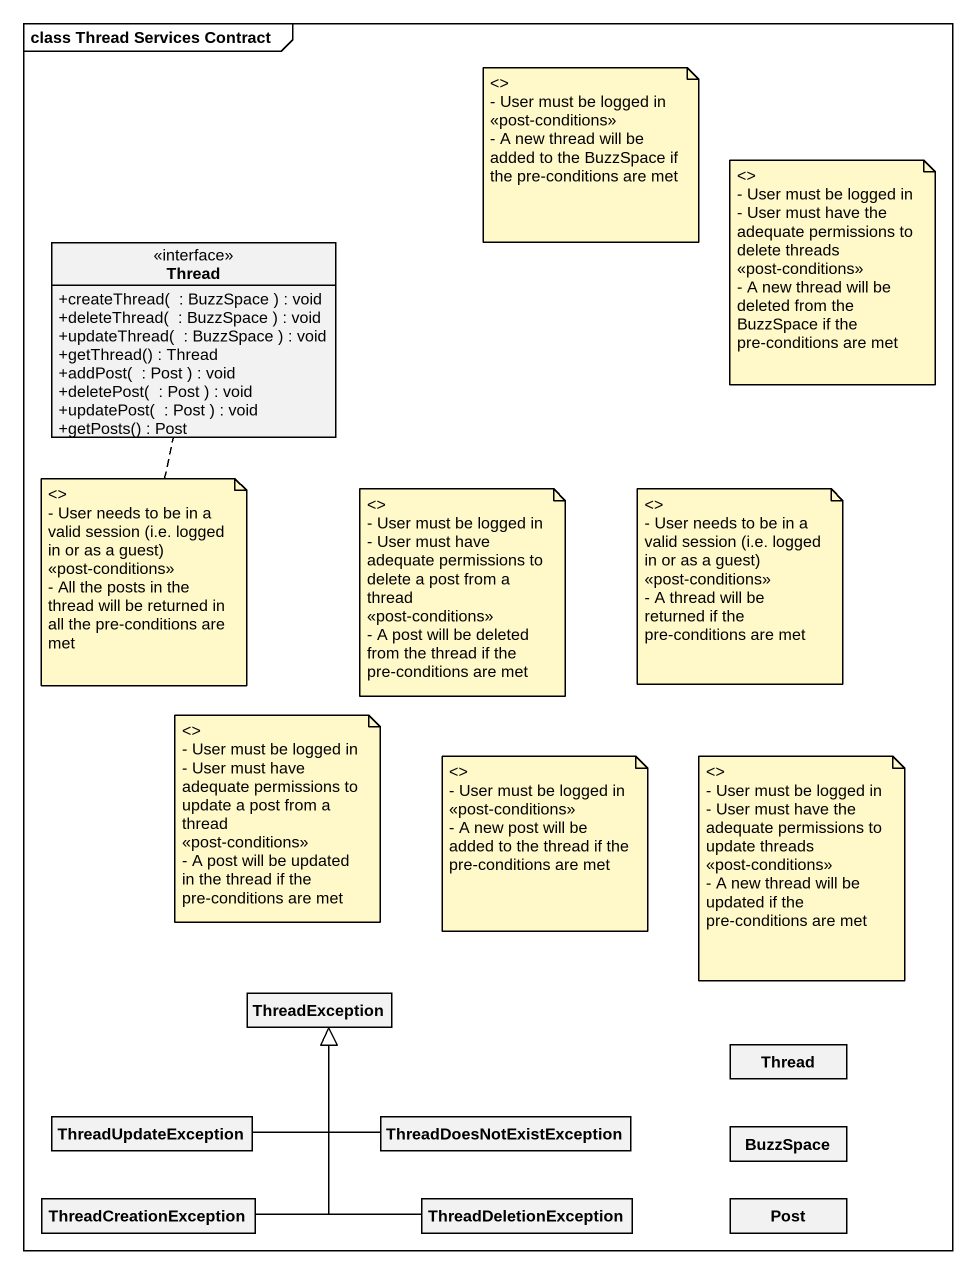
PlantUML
@startuml
mainframe class Thread Services Contract
hide circle
hide empty members
skinparam classAttributeIconSize 0
interface Thread {
  +createThread(  : BuzzSpace ) : void
  +deleteThread(  : BuzzSpace ) : void
  +updateThread(  : BuzzSpace ) : void
  +getThread() : Thread
  +addPost(  : Post ) : void
  +deletePost(  : Post ) : void
  +updatePost(  : Post ) : void
  +getPosts() : Post
}
class ThreadException
class "Thread" as Thread_2
class ThreadUpdateException
class ThreadDoesNotExistException
class BuzzSpace
class ThreadCreationException
class ThreadDeletionException
class Post
ThreadUpdateException -up-|> ThreadException
ThreadDoesNotExistException -up-|> ThreadException
ThreadCreationException -up-|> ThreadException
ThreadDeletionException -up-|> ThreadException
note as N1
  <>
  - User must be logged in
  <<post-conditions>>
  - A new thread will be added to the BuzzSpace if the pre-conditions are met
end note
note as N2
  <>
  - User must be logged in
  - User must have the adequate permissions to delete threads
  <<post-conditions>>
  - A new thread will be deleted from the BuzzSpace if the pre-conditions are met
end note
note bottom of Thread
  <>
  - User needs to be in a valid session (i.e. logged in or as a guest)
  <<post-conditions>>
  - All the posts in the thread will be returned in all the pre-conditions are met
end note
note as N4
  <>
  - User must be logged in
  - User must have adequate permissions to delete a post from a thread
  <<post-conditions>>
  - A post will be deleted from the thread if the pre-conditions are met
end note
note as N5
  <>
  - User needs to be in a valid session (i.e. logged in or as a guest)
  <<post-conditions>>
  - A thread will be returned if the pre-conditions are met
end note
note as N6
  <>
  - User must be logged in
  - User must have adequate permissions to update a post from a thread
  <<post-conditions>>
  - A post will be updated in the thread if the pre-conditions are met
end note
note as N7
  <>
  - User must be logged in
  <<post-conditions>>
  - A new post will be added to the thread if the pre-conditions are met
end note
note as N8
  <>
  - User must be logged in
  - User must have the adequate permissions to update threads
  <<post-conditions>>
  - A new thread will be updated if the pre-conditions are met
end note
@enduml
